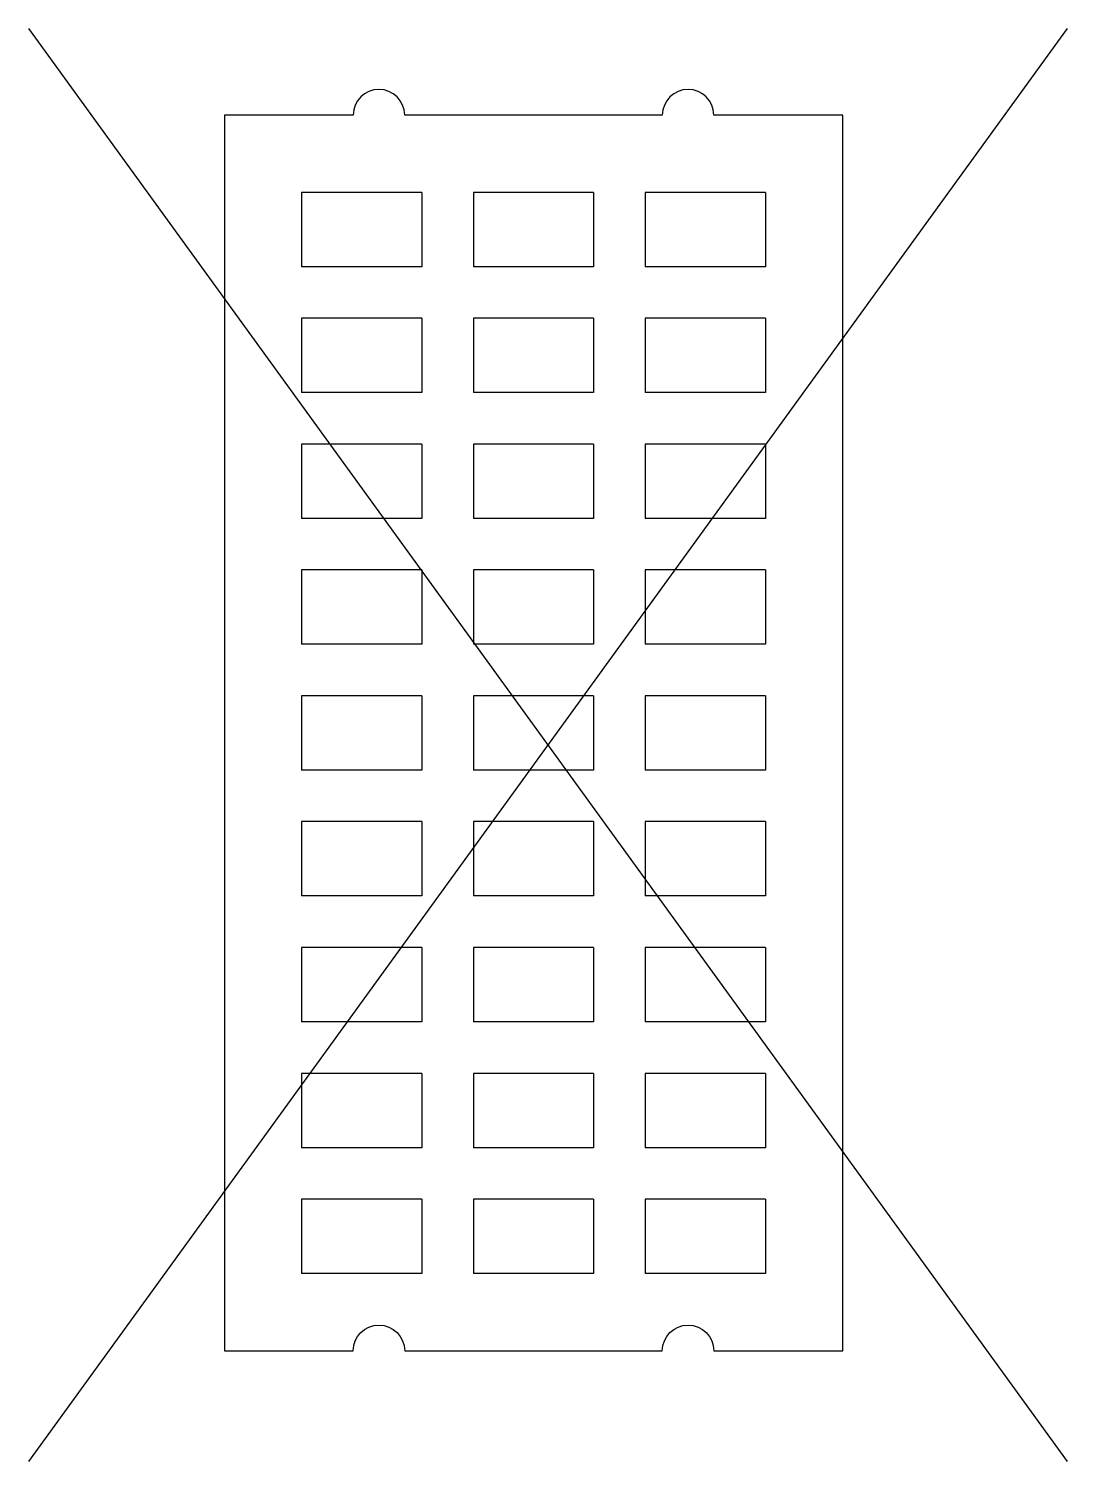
# Model space of a CAD drawing. Header units: metres. Extents: x -0.19 to 0.82, y -1.31 to 0.08.
import ezdxf

# ---------------------------------------------------------------- set-up
doc = ezdxf.new("R2010")
doc.units = ezdxf.units.M

msp = doc.modelspace()

# ---------------------------------------------------------------- linework, layer by layer
at = {"flags": 128}
for points in [[(-0.1899, 0.084), (0.818, -1.3073)], [(0.818, 0.084), (-0.1899, -1.3073)], [(0.1917, -0.075), (0.075, -0.075), (0.075, -0.1472)], [(0.1917, -0.075), (0.1917, -0.1472), (0.075, -0.1472)], [(0.3583, -0.075), (0.2417, -0.075), (0.2417, -0.1472)], [(0.3583, -0.075), (0.3583, -0.1472), (0.2417, -0.1472)], [(0.525, -0.075), (0.4083, -0.075), (0.4083, -0.1472)], [(0.525, -0.075), (0.525, -0.1472), (0.4083, -0.1472)], [(0.1917, -0.1972), (0.075, -0.1972), (0.075, -0.2694)], [(0.1917, -0.1972), (0.1917, -0.2694), (0.075, -0.2694)], [(0.3583, -0.1972), (0.2417, -0.1972), (0.2417, -0.2694)], [(0.3583, -0.1972), (0.3583, -0.2694), (0.2417, -0.2694)], [(0.525, -0.1972), (0.4083, -0.1972), (0.4083, -0.2694)], [(0.525, -0.1972), (0.525, -0.2694), (0.4083, -0.2694)], [(0.1917, -0.3194), (0.075, -0.3194), (0.075, -0.3917)], [(0.1917, -0.3194), (0.1917, -0.3917), (0.075, -0.3917)], [(0.3583, -0.3194), (0.2417, -0.3194), (0.2417, -0.3917)], [(0.3583, -0.3194), (0.3583, -0.3917), (0.2417, -0.3917)], [(0.525, -0.3194), (0.4083, -0.3194), (0.4083, -0.3917)], [(0.525, -0.3194), (0.525, -0.3917), (0.4083, -0.3917)], [(0.1917, -0.4417), (0.075, -0.4417), (0.075, -0.5139)], [(0.1917, -0.4417), (0.1917, -0.5139), (0.075, -0.5139)], [(0.3583, -0.4417), (0.2417, -0.4417), (0.2417, -0.5139)], [(0.3583, -0.4417), (0.3583, -0.5139), (0.2417, -0.5139)], [(0.525, -0.4417), (0.4083, -0.4417), (0.4083, -0.5139)], [(0.525, -0.4417), (0.525, -0.5139), (0.4083, -0.5139)], [(0.1917, -0.5639), (0.075, -0.5639), (0.075, -0.6361)], [(0.1917, -0.5639), (0.1917, -0.6361), (0.075, -0.6361)], [(0.3583, -0.5639), (0.2417, -0.5639), (0.2417, -0.6361)], [(0.3583, -0.5639), (0.3583, -0.6361), (0.2417, -0.6361)], [(0.525, -0.5639), (0.4083, -0.5639), (0.4083, -0.6361)], [(0.525, -0.5639), (0.525, -0.6361), (0.4083, -0.6361)], [(0.1917, -0.6861), (0.075, -0.6861), (0.075, -0.7583)], [(0.1917, -0.6861), (0.1917, -0.7583), (0.075, -0.7583)], [(0.3583, -0.6861), (0.2417, -0.6861), (0.2417, -0.7583)], [(0.3583, -0.6861), (0.3583, -0.7583), (0.2417, -0.7583)], [(0.525, -0.6861), (0.4083, -0.6861), (0.4083, -0.7583)], [(0.525, -0.6861), (0.525, -0.7583), (0.4083, -0.7583)], [(0.1917, -0.8083), (0.075, -0.8083), (0.075, -0.8806)], [(0.1917, -0.8083), (0.1917, -0.8806), (0.075, -0.8806)], [(0.3583, -0.8083), (0.2417, -0.8083), (0.2417, -0.8806)], [(0.3583, -0.8083), (0.3583, -0.8806), (0.2417, -0.8806)], [(0.525, -0.8083), (0.4083, -0.8083), (0.4083, -0.8806)], [(0.525, -0.8083), (0.525, -0.8806), (0.4083, -0.8806)], [(0.1917, -0.9306), (0.075, -0.9306), (0.075, -1.0028)], [(0.1917, -0.9306), (0.1917, -1.0028), (0.075, -1.0028)], [(0.3583, -0.9306), (0.2417, -0.9306), (0.2417, -1.0028)], [(0.3583, -0.9306), (0.3583, -1.0028), (0.2417, -1.0028)], [(0.525, -0.9306), (0.4083, -0.9306), (0.4083, -1.0028)], [(0.525, -0.9306), (0.525, -1.0028), (0.4083, -1.0028)], [(0.1917, -1.0528), (0.075, -1.0528), (0.075, -1.125)], [(0.1917, -1.0528), (0.1917, -1.125), (0.075, -1.125)], [(0.3583, -1.0528), (0.2417, -1.0528), (0.2417, -1.125)], [(0.3583, -1.0528), (0.3583, -1.125), (0.2417, -1.125)], [(0.525, -1.0528), (0.4083, -1.0528), (0.4083, -1.125)], [(0.525, -1.0528), (0.525, -1.125), (0.4083, -1.125)]]:
    msp.add_lwpolyline(points, dxfattribs=at)
msp.add_lwpolyline([(0.175, 0, 1), (0.125, 0), (0, 0), (0, -1.2), (0.125, -1.2, -1), (0.175, -1.2), (0.425, -1.2, -1), (0.475, -1.2), (0.6, -1.2), (0.6, 0), (0.475, 0, 1), (0.425, 0)], format="xyb", close=True, dxfattribs=at)

doc.saveas('drawing.dxf')
